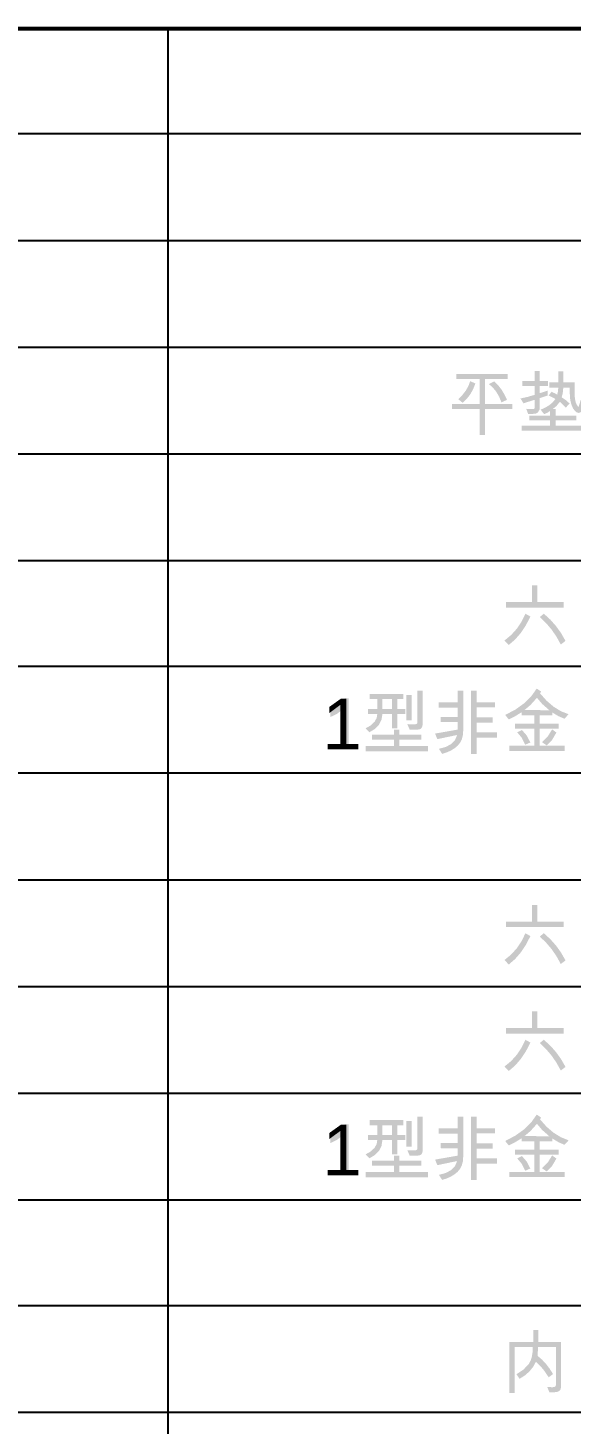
# Model space of a CAD drawing. Extents: x 3 to 592, y 5 to 207.
# Drawn here: x 387.11 to 405.97, y 156.44 to 204.89 of the extents above; entities that cross this region are included whole.
import ezdxf

# ---------------------------------------------------------------- set-up
doc = ezdxf.new("R2010")
doc.units = 0
doc.layers.get('0').update_dxf_attribs({"linetype": 'CONTINUOUS'})

msp = doc.modelspace()

# ---------------------------------------------------------------- hatches: boundary and pattern name
h = msp.add_hatch(color=7)
h.paths.add_polyline_path([(403.937144, 191.66433), (402.981888, 191.66433), (402.981888, 190.768054), (402.793372, 190.768054), (402.793372, 191.66433), (401.834258, 191.66433), (401.834258, 191.845128), (402.793372, 191.845128), (402.793372, 192.703371), (401.990251, 192.703371), (401.990251, 192.884169), (403.769023, 192.884169), (403.769023, 192.703371), (402.981888, 192.703371), (402.981888, 191.845128), (403.937144, 191.845128)])
h.paths.add_polyline_path([(402.649505, 192.552889), (402.571663, 192.355192), (402.472014, 192.177236), (402.350453, 192.019123), (402.206879, 191.880957), (402.055846, 192.007737), (402.201367, 192.155626), (402.318776, 192.309045), (402.408073, 192.467941), (402.469258, 192.632264)])
h.paths.add_polyline_path([(403.746423, 191.984586), (403.556254, 191.896943), (403.472538, 192.095983), (403.371873, 192.268048), (403.254257, 192.413035), (403.119692, 192.53084), (403.305451, 192.625098), (403.437527, 192.493237), (403.555083, 192.342462), (403.658065, 192.172878)])
h = msp.add_hatch(color=7)
h.paths.add_polyline_path([(405.165598, 192.459733), (404.88062, 192.459733), (404.88062, 192.214994), (405.158432, 192.303188), (405.158432, 192.135619), (404.88062, 192.044117), (404.88062, 191.652203), (404.824396, 191.554087), (404.775958, 191.518051), (404.722972, 191.502273), (404.63526, 191.497587), (404.482643, 191.496209), (404.451568, 191.573173), (404.414292, 191.6737), (404.55561, 191.664537), (404.660134, 191.661574), (404.691898, 191.670324), (404.702577, 191.696852), (404.702577, 191.984586), (404.319483, 191.864421), (404.214752, 192.03199), (404.474788, 192.089868), (404.702577, 192.156014), (404.702577, 192.459733), (404.279244, 192.459733), (404.279244, 192.63943), (404.702577, 192.63943), (404.702577, 192.990554), (404.88062, 192.990554), (404.88062, 192.63943), (405.165598, 192.63943)])
h.paths.add_polyline_path([(406.443867, 191.857255), (406.381924, 191.690237), (406.335277, 191.592672), (406.289733, 191.545819), (406.2322, 191.530385), (406.153376, 191.557945), (406.082752, 191.629534), (406.039826, 191.690788), (405.982017, 191.828041), (405.944465, 191.980176), (405.938566, 192.027598), (405.932408, 192.115224), (405.925939, 192.242951), (405.91911, 192.410675), (405.702482, 192.410675), (405.682569, 192.207552), (405.645707, 192.073883), (405.787025, 191.977558), (405.921314, 191.857255), (405.786818, 191.711183), (405.764692, 191.738882), (405.723084, 191.78229), (405.661942, 191.841408), (405.581215, 191.916235), (405.467458, 191.772781), (405.335924, 191.666535), (405.432938, 191.66433), (405.432938, 191.435024), (406.160542, 191.435024), (406.160542, 191.270762), (405.432938, 191.270762), (405.432938, 191.0839), (406.40914, 191.0839), (406.40914, 190.913023), (404.261605, 190.913023), (404.261605, 191.0839), (405.245524, 191.0839), (405.245524, 191.270762), (404.518472, 191.270762), (404.518472, 191.435024), (405.245524, 191.435024), (405.245524, 191.600389), (405.14417, 191.533899), (405.036614, 191.486839), (404.915347, 191.642281), (405.086602, 191.720192), (405.229126, 191.808335), (405.342917, 191.906606), (405.427977, 192.014903), (405.342883, 192.061894), (405.195364, 192.132863), (405.291275, 192.264603), (405.405446, 192.212445), (405.491918, 192.168141), (405.515207, 192.267704), (405.5294, 192.410675), (405.212452, 192.410675), (405.212452, 192.590371), (405.532156, 192.590371), (405.532156, 192.978427), (405.700277, 192.978427), (405.700277, 192.590371), (406.09164, 192.590371), (406.096601, 192.185228), (406.104981, 192.034213), (406.130156, 191.908518), (406.172178, 191.808042), (406.231097, 191.732681), (406.279467, 191.878339), (406.302204, 191.975215)])
h = msp.add_hatch(color=7)
h.paths.add_polyline_path([(405.712608, 184.776829), (403.707838, 184.776829), (403.707838, 184.965344), (404.614587, 184.965344), (404.614587, 185.547428), (404.805859, 185.547428), (404.805859, 184.965344), (405.712608, 184.965344)])
h.paths.add_polyline_path([(405.779305, 183.618174), (405.614492, 183.493048), (405.467223, 183.761559), (405.296647, 184.009813), (405.102818, 184.237809), (404.885785, 184.445548), (405.026345, 184.562406), (405.252051, 184.355804), (405.452848, 184.129564), (405.628634, 183.883688)])
h.paths.add_polyline_path([(404.56112, 184.463739), (404.401853, 184.156772), (404.223362, 183.889855), (404.025648, 183.662935), (403.808711, 183.475961), (403.659883, 183.631403), (403.887586, 183.818774), (404.084594, 184.036064), (404.251009, 184.283224), (404.386936, 184.560201)])
h = msp.add_hatch(color=7)
h.paths.add_polyline_path([(400.819515, 180.738868), (400.809188, 180.652138), (400.778243, 180.590316), (400.72673, 180.553298), (400.654701, 180.540982), (400.365313, 180.540982), (400.287592, 180.729498), (400.418712, 180.722607), (400.48162, 180.722332), (400.596824, 180.729498), (400.625349, 180.74817), (400.634858, 180.797848), (400.634858, 181.893113), (400.819515, 181.893113)])
h.paths.add_polyline_path([(400.216485, 181.08007), (399.93757, 181.08007), (399.93757, 180.58563), (399.752362, 180.58563), (399.752362, 181.08007), (399.421633, 181.08007), (399.389266, 180.879979), (399.303673, 180.708), (399.164749, 180.564133), (398.972392, 180.448378), (398.833486, 180.581221), (399.01456, 180.683264), (399.146025, 180.808873), (399.22292, 180.945298), (399.241937, 181.08007), (398.921681, 181.08007), (398.921681, 181.259767), (399.239732, 181.259767), (399.239732, 181.596559), (398.976802, 181.596559), (398.976802, 181.775704), (400.144276, 181.775704), (400.144276, 181.596559), (399.93757, 181.596559), (399.93757, 181.259767), (400.216485, 181.259767)])
h.paths.add_polyline_path([(399.752362, 181.259767), (399.752362, 181.596559), (399.423287, 181.596559), (399.423287, 181.259767)])
h.paths.add_polyline_path([(400.438625, 180.855726), (400.253417, 180.855726), (400.253417, 181.737119), (400.438625, 181.737119)])
h.paths.add_polyline_path([(401.007479, 179.788573), (398.833486, 179.788573), (398.833486, 179.971025), (399.817405, 179.971025), (399.817405, 180.189307), (399.063894, 180.189307), (399.063894, 180.369003), (399.817405, 180.369003), (399.817405, 180.536572), (400.002614, 180.536572), (400.002614, 180.369003), (400.768803, 180.369003), (400.768803, 180.189307), (400.002614, 180.189307), (400.002614, 179.971025), (401.007479, 179.971025)])
h = msp.add_hatch(color=7)
h.paths.add_polyline_path([(403.397558, 180.262618), (402.694758, 180.262618), (402.694758, 179.689906), (402.497974, 179.69211), (402.497974, 181.895318), (402.690348, 181.895318), (402.690348, 181.490175), (403.33527, 181.490175), (403.33527, 181.311581), (402.690348, 181.311581), (402.690348, 180.96211), (403.247627, 180.96211), (403.247627, 180.781312), (402.692553, 180.781312), (402.692553, 180.443417), (403.397558, 180.443417)])
h.paths.add_polyline_path([(402.225674, 180.486963), (402.213289, 180.33338), (402.176202, 180.196748), (402.114518, 180.077065), (402.028339, 179.974333), (401.921265, 179.886595), (401.796828, 179.811104), (401.655028, 179.747912), (401.495865, 179.697071), (401.381763, 179.871807), (401.623609, 179.937832), (401.810058, 180.039927), (401.941109, 180.177989), (402.016763, 180.351915), (401.328295, 180.208599), (401.250574, 180.401524), (402.031646, 180.538777), (402.031646, 180.797848), (401.449563, 180.797848), (401.446807, 180.979198), (402.031646, 180.979198), (402.031646, 181.304415), (401.379558, 181.304415), (401.379558, 181.485214), (402.0333, 181.485214), (402.0333, 181.895318), (402.225674, 181.895318)])
h = msp.add_hatch(color=7)
h.paths.add_polyline_path([(405.888508, 181.0707), (405.73968, 180.917462), (405.536282, 181.004141), (405.319654, 181.134641), (405.319654, 181.035422), (404.878682, 181.035422), (404.878682, 180.74879), (405.54014, 180.74879), (405.54014, 180.571299), (404.878682, 180.571299), (404.878682, 179.975986), (405.749602, 179.975986), (405.749602, 179.798495), (403.823105, 179.798495), (403.823105, 179.975986), (404.694576, 179.975986), (404.694576, 180.571299), (404.022644, 180.571299), (404.022644, 180.74879), (404.694576, 180.74879), (404.694576, 181.035422), (404.251399, 181.035422), (404.251399, 181.13905), (404.03236, 181.00545), (403.808773, 180.892106), (403.685301, 181.047549), (404.043229, 181.23721), (404.34483, 181.453174), (404.590207, 181.695494), (404.779463, 181.96422), (404.929945, 181.860591), (404.895218, 181.79665), (405.123826, 181.540439), (405.365612, 181.334043), (405.620523, 181.177463)])
h.paths.add_polyline_path([(405.217128, 181.210708), (404.967979, 181.431401), (404.786629, 181.643412), (404.563387, 181.393574), (404.356681, 181.218977)])
h.paths.add_polyline_path([(405.463521, 180.437353), (405.312488, 180.179798), (405.126729, 179.989215), (404.961915, 180.104971), (405.159181, 180.294795), (405.314693, 180.547045)])
h.paths.add_polyline_path([(404.558426, 180.092844), (404.380383, 180.015674), (404.2576, 180.257588), (404.100917, 180.446173), (404.266282, 180.524445), (404.430337, 180.336757)])
h = msp.add_hatch(color=7)
h.dxf.hatch_style = 2
h.paths.add_polyline_path([(398.249153, 179.850309), (398.035282, 179.850309), (398.035282, 181.233308), (397.848006, 181.090612), (397.606988, 180.971481), (397.606988, 181.181494), (397.776779, 181.276579), (397.917322, 181.382412), (398.028512, 181.498994), (398.110247, 181.626325), (398.249153, 181.626325)])
h = msp.add_hatch(color=7)
h.paths.add_polyline_path([(405.712608, 173.686554), (403.707838, 173.686554), (403.707838, 173.875069), (404.614587, 173.875069), (404.614587, 174.457153), (404.805859, 174.457153), (404.805859, 173.875069), (405.712608, 173.875069)])
h.paths.add_polyline_path([(405.779305, 172.527899), (405.614492, 172.402773), (405.467223, 172.671284), (405.296647, 172.919538), (405.102818, 173.147534), (404.885785, 173.355273), (405.026345, 173.472131), (405.252051, 173.265529), (405.452848, 173.039289), (405.628634, 172.793413)])
h.paths.add_polyline_path([(404.56112, 173.373464), (404.401853, 173.066497), (404.223362, 172.79958), (404.025648, 172.57266), (403.808711, 172.385686), (403.659883, 172.541128), (403.887586, 172.728499), (404.084594, 172.945789), (404.251009, 173.192949), (404.386936, 173.469926)])
h = msp.add_hatch(color=7)
h.paths.add_polyline_path([(405.712608, 169.989795), (403.707838, 169.989795), (403.707838, 170.178311), (404.614587, 170.178311), (404.614587, 170.760394), (404.805859, 170.760394), (404.805859, 170.178311), (405.712608, 170.178311)])
h.paths.add_polyline_path([(405.779305, 168.831141), (405.614492, 168.706015), (405.467223, 168.974526), (405.296647, 169.222779), (405.102818, 169.450776), (404.885785, 169.658515), (405.026345, 169.775373), (405.252051, 169.56877), (405.452848, 169.342531), (405.628634, 169.096654)])
h.paths.add_polyline_path([(404.56112, 169.676705), (404.401853, 169.369739), (404.223362, 169.102821), (404.025648, 168.875901), (403.808711, 168.688927), (403.659883, 168.84437), (403.887586, 169.03174), (404.084594, 169.249031), (404.251009, 169.496191), (404.386936, 169.773168)])
h = msp.add_hatch(color=7)
h.dxf.hatch_style = 2
h.paths.add_polyline_path([(398.249153, 165.063276), (398.035282, 165.063276), (398.035282, 166.446275), (397.848006, 166.303579), (397.606988, 166.184448), (397.606988, 166.394461), (397.776779, 166.489545), (397.917322, 166.595379), (398.028512, 166.711961), (398.110247, 166.839291), (398.249153, 166.839291)])
h = msp.add_hatch(color=7)
h.paths.add_polyline_path([(400.819515, 165.951835), (400.809188, 165.865105), (400.778243, 165.803282), (400.72673, 165.766265), (400.654701, 165.753949), (400.365313, 165.753949), (400.287592, 165.942464), (400.418712, 165.935574), (400.48162, 165.935298), (400.596824, 165.942464), (400.625349, 165.961137), (400.634858, 166.010815), (400.634858, 167.10608), (400.819515, 167.10608)])
h.paths.add_polyline_path([(400.216485, 166.293037), (399.93757, 166.293037), (399.93757, 165.798597), (399.752362, 165.798597), (399.752362, 166.293037), (399.421633, 166.293037), (399.389266, 166.092946), (399.303673, 165.920967), (399.164749, 165.7771), (398.972392, 165.661344), (398.833486, 165.794187), (399.01456, 165.896231), (399.146025, 166.021839), (399.22292, 166.158265), (399.241937, 166.293037), (398.921681, 166.293037), (398.921681, 166.472733), (399.239732, 166.472733), (399.239732, 166.809526), (398.976802, 166.809526), (398.976802, 166.988671), (400.144276, 166.988671), (400.144276, 166.809526), (399.93757, 166.809526), (399.93757, 166.472733), (400.216485, 166.472733)])
h.paths.add_polyline_path([(399.752362, 166.472733), (399.752362, 166.809526), (399.423287, 166.809526), (399.423287, 166.472733)])
h.paths.add_polyline_path([(400.438625, 166.068692), (400.253417, 166.068692), (400.253417, 166.950086), (400.438625, 166.950086)])
h.paths.add_polyline_path([(401.007479, 165.00154), (398.833486, 165.00154), (398.833486, 165.183992), (399.817405, 165.183992), (399.817405, 165.402273), (399.063894, 165.402273), (399.063894, 165.581969), (399.817405, 165.581969), (399.817405, 165.749539), (400.002614, 165.749539), (400.002614, 165.581969), (400.768803, 165.581969), (400.768803, 165.402273), (400.002614, 165.402273), (400.002614, 165.183992), (401.007479, 165.183992)])
h = msp.add_hatch(color=7)
h.paths.add_polyline_path([(403.397558, 165.475585), (402.694758, 165.475585), (402.694758, 164.902872), (402.497974, 164.905077), (402.497974, 167.108285), (402.690348, 167.108285), (402.690348, 166.703141), (403.33527, 166.703141), (403.33527, 166.524548), (402.690348, 166.524548), (402.690348, 166.175077), (403.247627, 166.175077), (403.247627, 165.994278), (402.692553, 165.994278), (402.692553, 165.656383), (403.397558, 165.656383)])
h.paths.add_polyline_path([(402.225674, 165.699929), (402.213289, 165.546347), (402.176202, 165.409715), (402.114518, 165.290032), (402.028339, 165.187299), (401.921265, 165.099561), (401.796828, 165.024071), (401.655028, 164.960879), (401.495865, 164.910038), (401.381763, 165.084773), (401.623609, 165.150798), (401.810058, 165.252894), (401.941109, 165.390956), (402.016763, 165.564882), (401.328295, 165.421566), (401.250574, 165.614491), (402.031646, 165.751744), (402.031646, 166.010815), (401.449563, 166.010815), (401.446807, 166.192165), (402.031646, 166.192165), (402.031646, 166.517382), (401.379558, 166.517382), (401.379558, 166.69818), (402.0333, 166.69818), (402.0333, 167.108285), (402.225674, 167.108285)])
h = msp.add_hatch(color=7)
h.paths.add_polyline_path([(405.888508, 166.283666), (405.73968, 166.130429), (405.536282, 166.217107), (405.319654, 166.347607), (405.319654, 166.248389), (404.878682, 166.248389), (404.878682, 165.961757), (405.54014, 165.961757), (405.54014, 165.784265), (404.878682, 165.784265), (404.878682, 165.188953), (405.749602, 165.188953), (405.749602, 165.011462), (403.823105, 165.011462), (403.823105, 165.188953), (404.694576, 165.188953), (404.694576, 165.784265), (404.022644, 165.784265), (404.022644, 165.961757), (404.694576, 165.961757), (404.694576, 166.248389), (404.251399, 166.248389), (404.251399, 166.352017), (404.03236, 166.218416), (403.808773, 166.105073), (403.685301, 166.260515), (404.043229, 166.450177), (404.34483, 166.666141), (404.590207, 166.90846), (404.779463, 167.177186), (404.929945, 167.073558), (404.895218, 167.009617), (405.123826, 166.753405), (405.365612, 166.54701), (405.620523, 166.39043)])
h.paths.add_polyline_path([(405.217128, 166.423675), (404.967979, 166.644368), (404.786629, 166.856379), (404.563387, 166.606541), (404.356681, 166.431943)])
h.paths.add_polyline_path([(405.463521, 165.65032), (405.312488, 165.392765), (405.126729, 165.202182), (404.961915, 165.317937), (405.159181, 165.507762), (405.314693, 165.760012)])
h.paths.add_polyline_path([(404.558426, 165.305811), (404.380383, 165.22864), (404.2576, 165.470555), (404.100917, 165.65914), (404.266282, 165.737412), (404.430337, 165.549723)])
h = msp.add_hatch(color=7)
h.dxf.hatch_style = 2
h.paths.add_polyline_path([(405.619453, 157.702281), (405.603554, 157.630657), (405.555925, 157.579498), (405.476671, 157.548802), (405.365894, 157.53857), (405.217617, 157.541877), (405.145959, 157.723778), (405.255858, 157.716612), (405.338884, 157.714408), (405.417295, 157.730255), (405.443615, 157.778349), (405.443615, 159.107329), (404.8246, 159.107329), (404.81082, 158.803058), (404.958709, 158.67614), (405.097245, 158.528553), (405.226376, 158.360294), (405.34605, 158.171365), (405.197222, 158.057815), (405.00347, 158.339003), (404.753494, 158.600762), (404.656333, 158.423417), (404.529356, 158.265141), (404.372509, 158.125985), (404.185742, 158.006), (404.073845, 158.164199), (404.322788, 158.330115), (404.501037, 158.517528), (404.56366, 158.628521), (404.608455, 158.763853), (404.63537, 158.923472), (404.644353, 159.107329), (404.015968, 159.107329), (404.015968, 157.51156), (403.829657, 157.51156), (403.829657, 159.286474), (404.657031, 159.286474), (404.657031, 159.705397), (404.831766, 159.705397), (404.831766, 159.286474), (405.619453, 159.286474)])

# ---------------------------------------------------------------- linework, layer by layer
at = {"color": 9}
msp.add_lwpolyline([(588.994237, 204.822778), (301.974237, 204.822778)], dxfattribs=at)
at = {"color": 7}
for points in [[(473.988681, 204.893333), (302.115348, 204.893333)], [(391.967848, 204.893333), (391.967848, 8.925278)], [(302.115348, 201.224444), (473.988681, 201.224444)], [(302.115348, 197.520278), (473.988681, 197.520278)], [(302.115348, 193.816111), (473.988681, 193.816111)], [(302.115348, 190.111944), (473.988681, 190.111944)], [(302.115348, 186.407778), (473.988681, 186.407778)], [(302.115348, 182.738889), (473.988681, 182.738889)], [(302.115348, 179.034722), (473.988681, 179.034722)], [(302.115348, 175.330556), (473.988681, 175.330556)], [(302.115348, 171.626389), (473.988681, 171.626389)], [(302.115348, 167.922222), (473.988681, 167.922222)], [(302.115348, 164.218056), (473.988681, 164.218056)], [(302.115348, 160.549167), (473.988681, 160.549167)], [(302.115348, 156.845), (473.988681, 156.845)]]:
    msp.add_lwpolyline(points, dxfattribs=at)

# ---------------------------------------------------------------- texts
at = {"color": 7, "char_height": 1.759169, "attachment_point": 1}
for insert in [(397.337443, 181.609474), (397.337443, 166.822444)]:
    msp.add_mtext('{\\fArialUnicodeMS|b0|i0|c0;1}', dxfattribs=dict(at, insert=insert))

doc.saveas('drawing.dxf')
